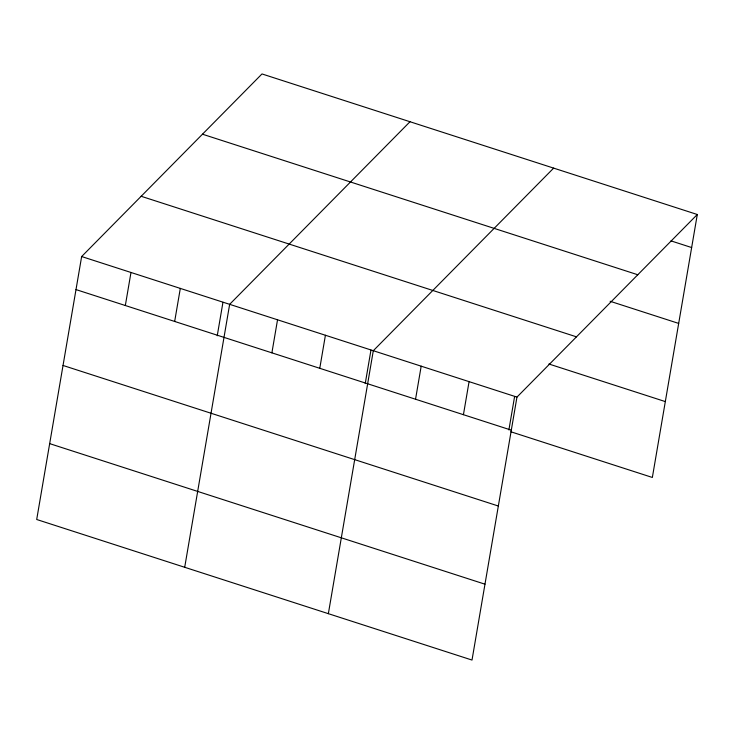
<?xml version="1.0" encoding="UTF-8"?>
<svg xmlns="http://www.w3.org/2000/svg" width="734" height="734" viewBox="0 0 734 734"><rect width="100%" height="100%" fill="white"/><g stroke="black" fill="none" stroke-linecap="round" stroke-linejoin="round"><path stroke-width="1.1" d="M81.648 256.542L36.7 519.498L472.008 660.059L516.956 397.103L697.3 214.502L261.992 73.941L81.648 256.542L516.956 397.103M125.33 305.527L130.982 272.47M174.664 321.455L180.316 288.398M217.236 335.787L222.952 302.307M184.702 567.29L229.65 304.335L409.994 121.734M271.892 352.843L277.535 319.795M319.776 368.303L325.419 335.254M365.238 383.57L370.964 350.1M328.355 613.679L373.303 350.714L553.647 168.114M415.545 399.232L421.188 366.174M463.429 414.692L469.072 381.643M508.891 429.959L514.607 396.488M697.3 214.502L652.352 477.458L510.873 431.776M670.977 240.871L691.648 247.551M202.474 134.203L637.791 274.755M610.119 301.279L678.684 323.419M141.157 196.281L576.474 336.842M548.876 363.991L665.316 401.59M75.997 289.591L511.304 430.152M63.032 365.459L498.34 506.02M49.664 443.63L484.981 584.191"/></g></svg>
